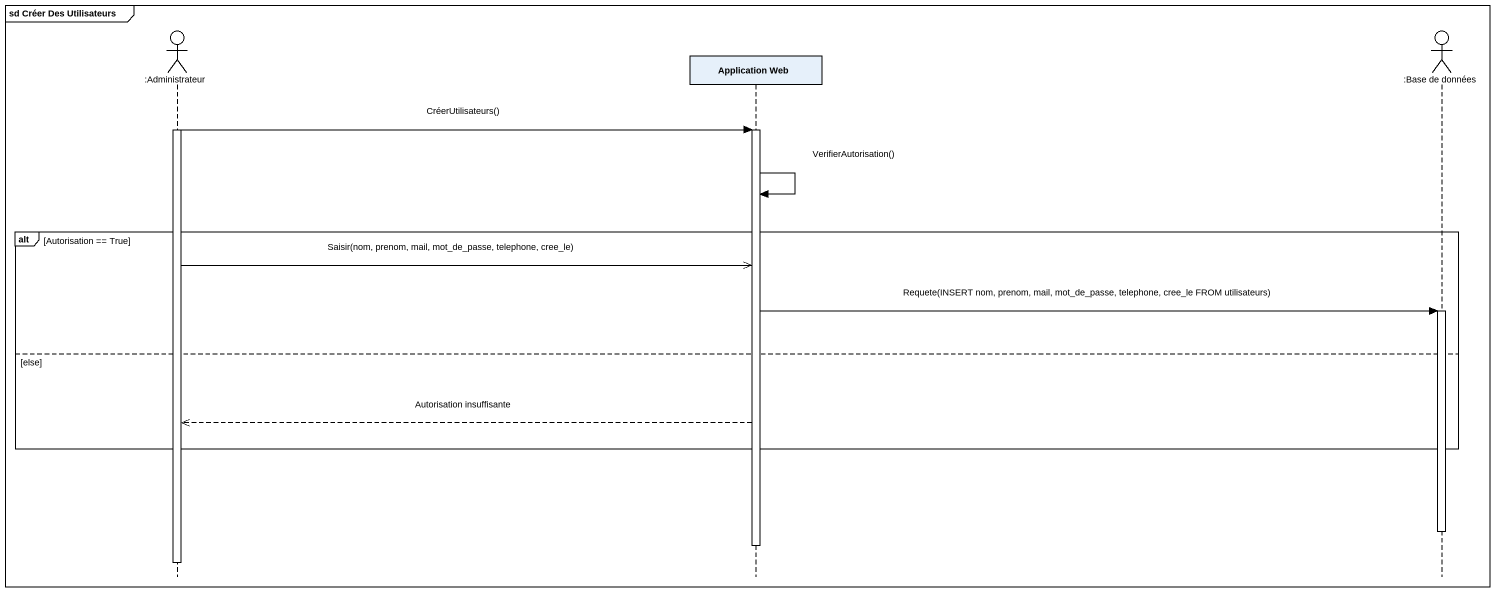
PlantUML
@startuml
mainframe sd Créer Des Utilisateurs
hide footbox
actor ":Administrateur" as Administrateur
participant "Application Web" as Application_Web
actor ":Base de données" as Base_de_données

activate Administrateur
Administrateur -> Application_Web : CréerUtilisateurs()
activate Application_Web
Application_Web -> Application_Web : VerifierAutorisation()
alt Autorisation == True
  Administrateur ->> Application_Web : Saisir(nom, prenom, mail, mot_de_passe, telephone, cree_le)
  Application_Web -> Base_de_données : Requete(INSERT nom, prenom, mail, mot_de_passe, telephone, cree_le FROM utilisateurs)
  activate Base_de_données
else else
  Application_Web -->> Administrateur : Autorisation insuffisante
end
deactivate Base_de_données
deactivate Application_Web
deactivate Administrateur
@enduml
